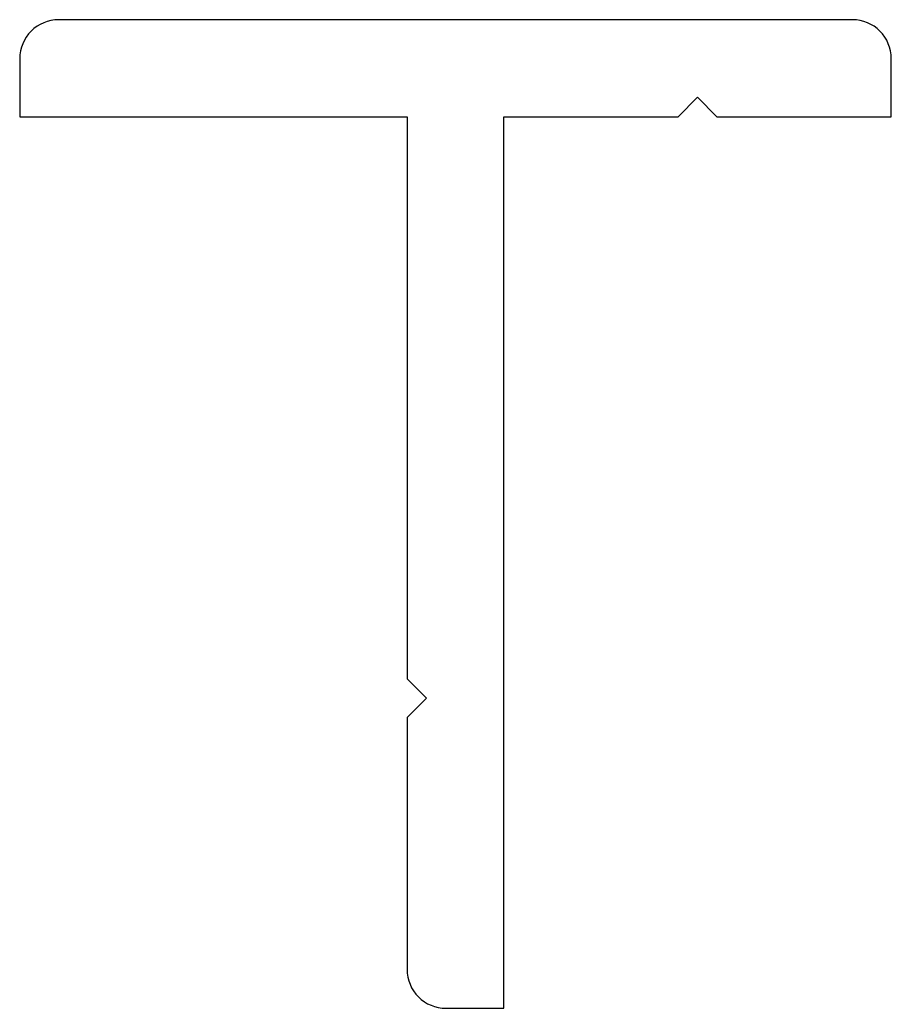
# Model space of a CAD drawing. Extents: x 175.1 to 197.6, y 215.5 to 241.
import ezdxf

# ---------------------------------------------------------------- set-up
doc = ezdxf.new("R2010")
doc.units = 0
doc.layers.add('ANA', color=220, linetype='CONTINUOUS')

msp = doc.modelspace()

# ---------------------------------------------------------------- linework, layer by layer
at = {"layer": 'ANA', "color": 7}
msp.add_lwpolyline([(185.121, 216.483, 0.414214), (186.121, 215.483), (187.621, 215.483), (187.621, 238.483), (192.121, 238.483), (192.621, 238.983), (193.121, 238.483), (197.621, 238.483), (197.621, 239.983, 0.414214), (196.621, 240.983), (176.121, 240.983, 0.414214), (175.121, 239.983), (175.121, 238.483), (185.121, 238.483), (185.121, 223.983), (185.621, 223.483), (185.121, 222.983)], format="xyb", close=True, dxfattribs=at)

doc.saveas('drawing.dxf')
